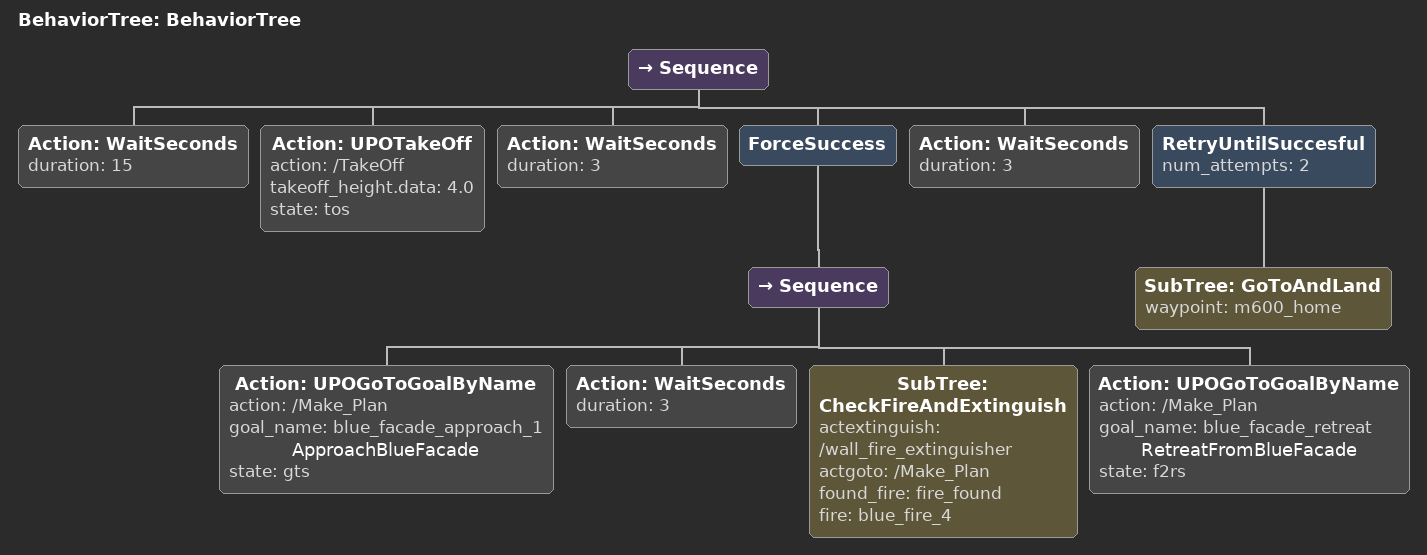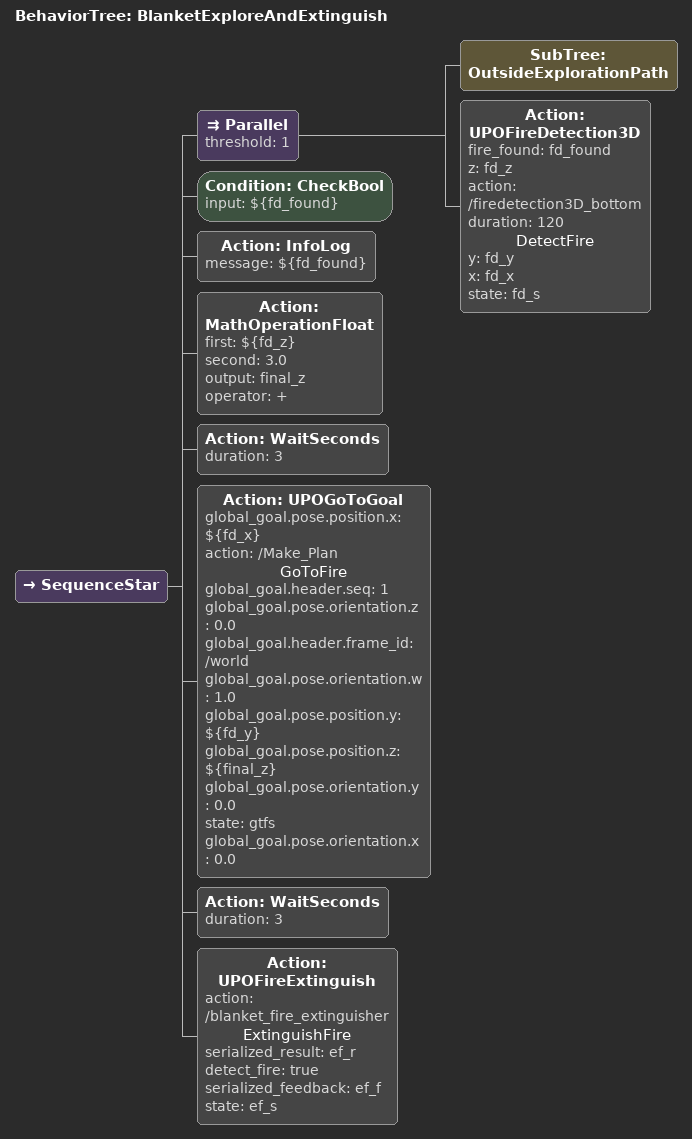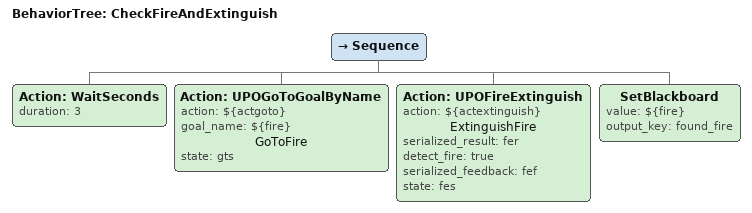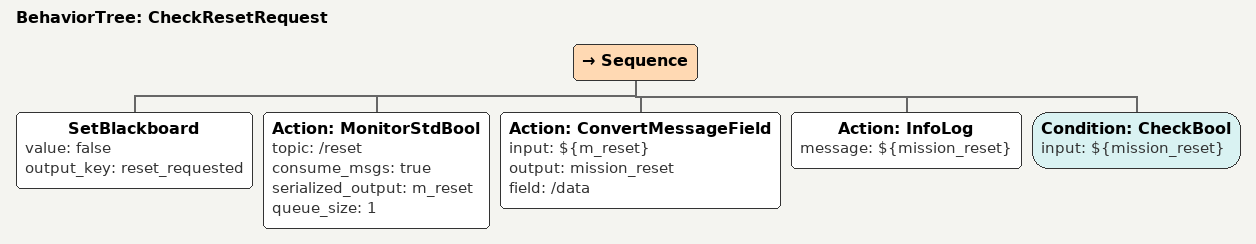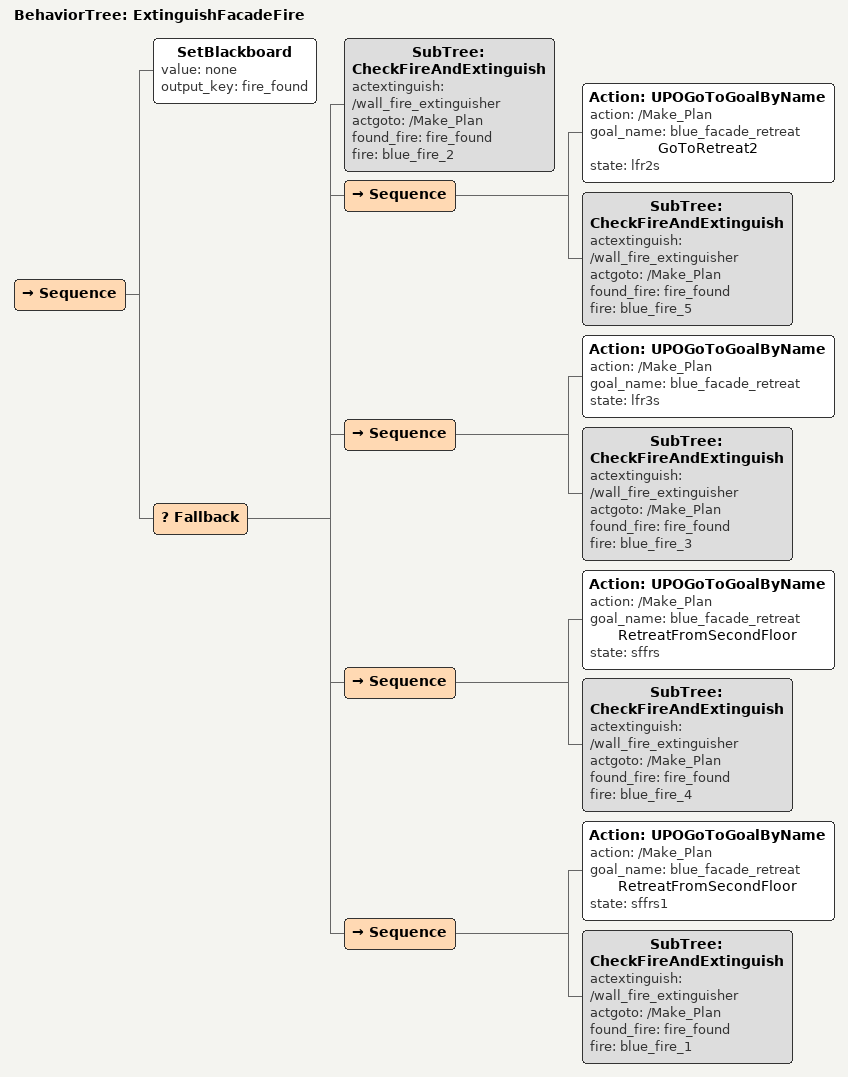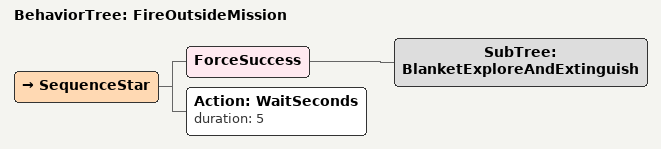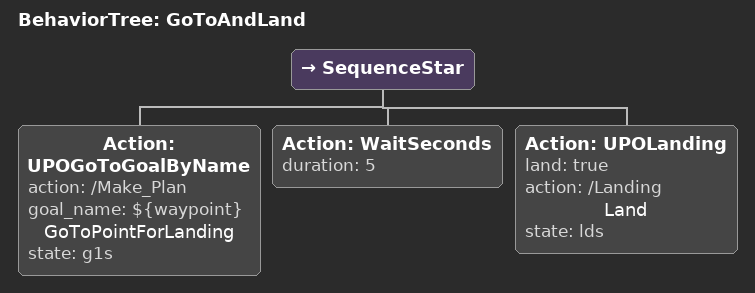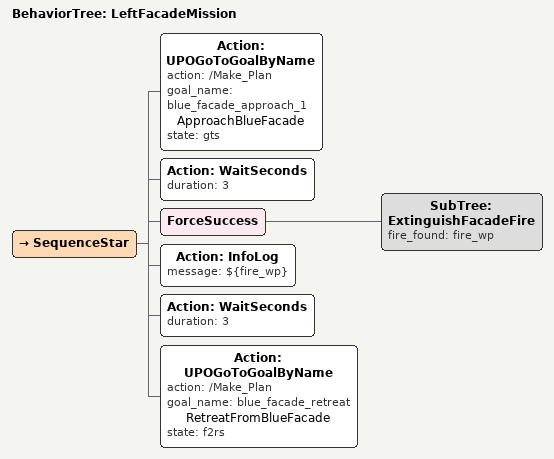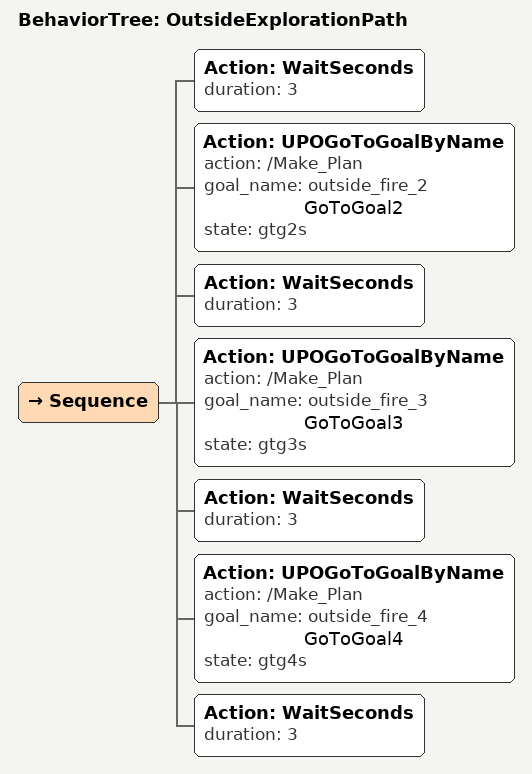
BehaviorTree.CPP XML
<root main_tree_to_execute="BehaviorTree">
    <BehaviorTree ID="BehaviorTree">
        <Sequence>
            <Action duration="15" ID="WaitSeconds"/>
            <Action action="/TakeOff" ID="UPOTakeOff" takeoff_height.data="4.0" state="tos"/>
            <Action duration="3" ID="WaitSeconds"/>
            <ForceSuccess>
	    	<Sequence>
                	<Action action="/Make_Plan" goal_name="blue_facade_approach_1" ID="UPOGoToGoalByName" name="ApproachBlueFacade" state="gts"/>
            		<Action duration="3" ID="WaitSeconds"/>
			<SubTree actextinguish="/wall_fire_extinguisher" actgoto="/Make_Plan" found_fire="fire_found" fire="blue_fire_4" ID="CheckFireAndExtinguish"/>
			<Action action="/Make_Plan" goal_name="blue_facade_retreat" ID="UPOGoToGoalByName" name="RetreatFromBlueFacade" state="f2rs"/>
		</Sequence>
            </ForceSuccess>
            <Action duration="3" ID="WaitSeconds"/>
            <RetryUntilSuccesful num_attempts="2">
                <SubTree ID="GoToAndLand" waypoint="m600_home"/>
            </RetryUntilSuccesful>
        </Sequence>
    </BehaviorTree>
    <BehaviorTree ID="BlanketExploreAndExtinguish">
        <SequenceStar>
            <Parallel threshold="1">
                <SubTree ID="OutsideExplorationPath"/>
                <Action fire_found="fd_found" z="fd_z" action="/firedetection3D_bottom" duration="120" ID="UPOFireDetection3D" name="DetectFire" y="fd_y" x="fd_x" state="fd_s"/>
            </Parallel>
            <Condition input="${fd_found}" ID="CheckBool"/>
            <Action message="${fd_found}" ID="InfoLog"/>
            <Action first="${fd_z}" second="3.0" output="final_z" ID="MathOperationFloat" operator="+"/>
            <Action duration="3" ID="WaitSeconds"/>
            <Action global_goal.pose.position.x="${fd_x}" action="/Make_Plan" ID="UPOGoToGoal" name="GoToFire" global_goal.header.seq="1" global_goal.pose.orientation.z="0.0" global_goal.header.frame_id="/world" global_goal.pose.orientation.w="1.0" global_goal.pose.position.y="${fd_y}" global_goal.pose.position.z="${final_z}" global_goal.pose.orientation.y="0.0" state="gtfs" global_goal.pose.orientation.x="0.0"/>
            <Action duration="3" ID="WaitSeconds"/>
            <Action action="/blanket_fire_extinguisher" ID="UPOFireExtinguish" name="ExtinguishFire" serialized_result="ef_r" detect_fire="true" serialized_feedback="ef_f" state="ef_s"/>
        </SequenceStar>
    </BehaviorTree>
    <BehaviorTree ID="CheckFireAndExtinguish">
        <Sequence>
            <Action duration="3" ID="WaitSeconds"/>
            <Action action="${actgoto}" goal_name="${fire}" ID="UPOGoToGoalByName" name="GoToFire" state="gts"/>
            <Action action="${actextinguish}" ID="UPOFireExtinguish" name="ExtinguishFire" serialized_result="fer" detect_fire="true" serialized_feedback="fef" state="fes"/>
            <SetBlackboard value="${fire}" output_key="found_fire"/>
        </Sequence>
    </BehaviorTree>
    <BehaviorTree ID="CheckResetRequest">
        <Sequence>
            <SetBlackboard value="false" output_key="reset_requested"/>
            <Action topic="/reset" ID="MonitorStdBool" consume_msgs="true" serialized_output="m_reset" queue_size="1"/>
            <Action input="${m_reset}" output="mission_reset" ID="ConvertMessageField" field="/data"/>
            <Action message="${mission_reset}" ID="InfoLog"/>
            <Condition input="${mission_reset}" ID="CheckBool"/>
        </Sequence>
    </BehaviorTree>
    <BehaviorTree ID="ExtinguishFacadeFire">
        <Sequence>
            <SetBlackboard value="none" output_key="fire_found"/>
            <Fallback>
                <SubTree actextinguish="/wall_fire_extinguisher" actgoto="/Make_Plan" found_fire="fire_found" fire="blue_fire_2" ID="CheckFireAndExtinguish"/>
                <Sequence>
                    <Action action="/Make_Plan" goal_name="blue_facade_retreat" ID="UPOGoToGoalByName" name="GoToRetreat2" state="lfr2s"/>
                    <SubTree actextinguish="/wall_fire_extinguisher" actgoto="/Make_Plan" found_fire="fire_found" fire="blue_fire_5" ID="CheckFireAndExtinguish"/>
                </Sequence>
                <Sequence>
                    <Action action="/Make_Plan" goal_name="blue_facade_retreat" ID="UPOGoToGoalByName" state="lfr3s"/>
                    <SubTree actextinguish="/wall_fire_extinguisher" actgoto="/Make_Plan" found_fire="fire_found" fire="blue_fire_3" ID="CheckFireAndExtinguish"/>
                </Sequence>
                <Sequence>
                    <Action action="/Make_Plan" goal_name="blue_facade_retreat" ID="UPOGoToGoalByName" name="RetreatFromSecondFloor" state="sffrs"/>
                    <SubTree actextinguish="/wall_fire_extinguisher" actgoto="/Make_Plan" found_fire="fire_found" fire="blue_fire_4" ID="CheckFireAndExtinguish"/>
                </Sequence>
                <Sequence>
		    <Action action="/Make_Plan" goal_name="blue_facade_retreat" ID="UPOGoToGoalByName" name="RetreatFromSecondFloor" state="sffrs1"/>
                    <SubTree actextinguish="/wall_fire_extinguisher" actgoto="/Make_Plan" found_fire="fire_found" fire="blue_fire_1" ID="CheckFireAndExtinguish"/>
                </Sequence>
            </Fallback>
        </Sequence>
    </BehaviorTree>
    <BehaviorTree ID="FireOutsideMission">
        <SequenceStar>
            <ForceSuccess>
                <SubTree ID="BlanketExploreAndExtinguish"/>
            </ForceSuccess>
            <Action duration="5" ID="WaitSeconds"/>
        </SequenceStar>
    </BehaviorTree>
    <BehaviorTree ID="GoToAndLand">
        <SequenceStar>
            <Action action="/Make_Plan" goal_name="${waypoint}" ID="UPOGoToGoalByName" name="GoToPointForLanding" state="g1s"/>
            <Action duration="5" ID="WaitSeconds"/>
            <Action land="true" action="/Landing" ID="UPOLanding" name="Land" state="lds"/>
        </SequenceStar>
    </BehaviorTree>
    <BehaviorTree ID="LeftFacadeMission">
        <SequenceStar>
            <Action action="/Make_Plan" goal_name="blue_facade_approach_1" ID="UPOGoToGoalByName" name="ApproachBlueFacade" state="gts"/>
            <Action duration="3" ID="WaitSeconds"/>
            <ForceSuccess>
                <SubTree fire_found="fire_wp" ID="ExtinguishFacadeFire"/>
            </ForceSuccess>
            <Action message="${fire_wp}" ID="InfoLog"/>
            <Action duration="3" ID="WaitSeconds"/>
            <Action action="/Make_Plan" goal_name="blue_facade_retreat" ID="UPOGoToGoalByName" name="RetreatFromBlueFacade" state="f2rs"/>
        </SequenceStar>
    </BehaviorTree>
    <BehaviorTree ID="OutsideExplorationPath">
        <Sequence>
            <Action duration="3" ID="WaitSeconds"/>
            <Action action="/Make_Plan" goal_name="outside_fire_2" ID="UPOGoToGoalByName" name="GoToGoal2" state="gtg2s"/>
            <Action duration="3" ID="WaitSeconds"/>
            <Action action="/Make_Plan" goal_name="outside_fire_3" ID="UPOGoToGoalByName" name="GoToGoal3" state="gtg3s"/>
            <Action duration="3" ID="WaitSeconds"/>
            <Action action="/Make_Plan" goal_name="outside_fire_4" ID="UPOGoToGoalByName" name="GoToGoal4" state="gtg4s"/>
            <Action duration="3" ID="WaitSeconds"/>
        </Sequence>
    </BehaviorTree>
</root>
